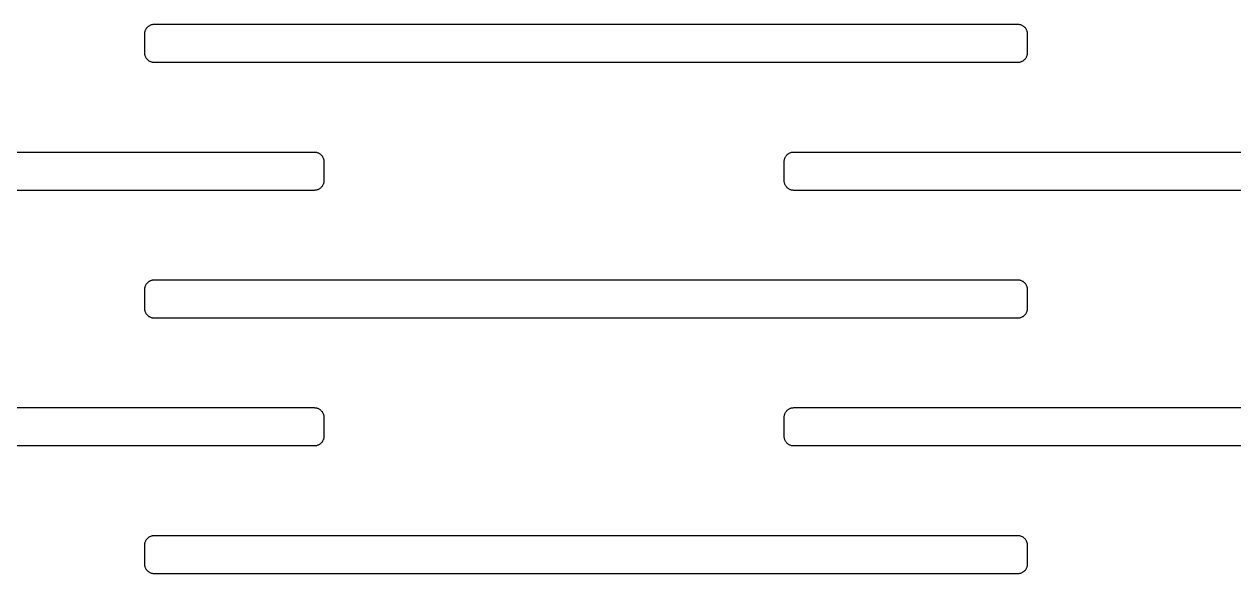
# Model space of a CAD drawing. Header units: metres. Extents: x -156 to 156, y -163 to 163.
# Drawn here: x -39.07 to -1.24, y -81.3 to -64.1 of the extents above; entities that cross this region are included whole.
import ezdxf

# ---------------------------------------------------------------- set-up
doc = ezdxf.new("R2010")
doc.units = ezdxf.units.M

msp = doc.modelspace()

# ---------------------------------------------------------------- linework, layer by layer
for p, q in [((-35.2906, -64.3254), (-35.2853, -64.3073)), ((-35.2853, -64.3073), (-35.2789, -64.2896)), ((-35.2789, -64.2896), (-35.2714, -64.2723)), ((-35.2714, -64.2723), (-35.2629, -64.2555)), ((-35.2629, -64.2555), (-35.2533, -64.2392)), ((-35.2533, -64.2392), (-35.2427, -64.2237)), ((-35.2427, -64.2237), (-35.2312, -64.2088)), ((-35.2312, -64.2088), (-35.2187, -64.1946)), ((-35.2187, -64.1946), (-35.2054, -64.1813)), ((-35.2054, -64.1813), (-35.1912, -64.1688)), ((-35.1912, -64.1688), (-35.1763, -64.1573)), ((-35.1763, -64.1573), (-35.1607, -64.1467)), ((-35.1607, -64.1467), (-35.1445, -64.1371)), ((-35.1445, -64.1371), (-35.1277, -64.1286)), ((-35.1277, -64.1286), (-35.1104, -64.1211)), ((-35.1104, -64.1211), (-35.0927, -64.1147)), ((-35.0927, -64.1147), (-35.0746, -64.1094)), ((-35.0746, -64.1094), (-35.0562, -64.1053)), ((-35.0562, -64.1053), (-35.0376, -64.1024)), ((-35.0376, -64.1024), (-35.0188, -64.1006)), ((-35.0188, -64.1006), (-35, -64.1)), ((-35, -64.1), (-8, -64.1)), ((-8, -64.1), (-7.98116, -64.1006)), ((-7.98116, -64.1006), (-7.96239, -64.1024)), ((-7.96239, -64.1024), (-7.94377, -64.1053)), ((-7.94377, -64.1053), (-7.92538, -64.1094)), ((-7.92538, -64.1094), (-7.90729, -64.1147)), ((-7.90729, -64.1147), (-7.88956, -64.1211)), ((-7.88956, -64.1211), (-7.87225, -64.1286)), ((-7.87225, -64.1286), (-7.85547, -64.1371)), ((-7.85547, -64.1371), (-7.83925, -64.1467)), ((-7.83925, -64.1467), (-7.82365, -64.1573)), ((-7.82365, -64.1573), (-7.80876, -64.1688)), ((-7.80876, -64.1688), (-7.79463, -64.1813)), ((-7.79463, -64.1813), (-7.7813, -64.1946)), ((-7.7813, -64.1946), (-7.76884, -64.2088)), ((-7.76884, -64.2088), (-7.75729, -64.2237)), ((-7.75729, -64.2237), (-7.74669, -64.2392)), ((-7.74669, -64.2392), (-7.73711, -64.2555)), ((-7.73711, -64.2555), (-7.72855, -64.2723)), ((-7.72855, -64.2723), (-7.72105, -64.2896)), ((-7.72105, -64.2896), (-7.71468, -64.3073)), ((-7.71468, -64.3073), (-7.70941, -64.3254)), ((-35.3, -64.4), (-35.2994, -64.3812)), ((-35.3, -65), (-35.3, -64.4)), ((-35.2994, -64.3812), (-35.2976, -64.3624)), ((-35.2976, -64.3624), (-35.2947, -64.3438)), ((-35.2947, -64.3438), (-35.2906, -64.3254)), ((-7.70941, -64.3254), (-7.70531, -64.3438)), ((-7.70531, -64.3438), (-7.70236, -64.3624)), ((-7.70236, -64.3624), (-7.70059, -64.3812)), ((-7.70059, -64.3812), (-7.7, -64.4)), ((-7.7, -64.4), (-7.7, -65)), ((-35.2994, -65.0188), (-35.3, -65)), ((-35.2976, -65.0376), (-35.2994, -65.0188)), ((-35.2947, -65.0562), (-35.2976, -65.0376)), ((-35.2906, -65.0746), (-35.2947, -65.0562)), ((-35.2853, -65.0927), (-35.2906, -65.0746)), ((-7.70941, -65.0746), (-7.71468, -65.0927)), ((-7.70531, -65.0562), (-7.70941, -65.0746)), ((-7.70236, -65.0376), (-7.70531, -65.0562)), ((-7.70059, -65.0188), (-7.70236, -65.0376)), ((-7.7, -65), (-7.70059, -65.0188)), ((-35.2789, -65.1104), (-35.2853, -65.0927)), ((-35.2714, -65.1277), (-35.2789, -65.1104)), ((-35.2629, -65.1445), (-35.2714, -65.1277)), ((-35.2533, -65.1608), (-35.2629, -65.1445)), ((-35.2427, -65.1763), (-35.2533, -65.1608)), ((-35.2312, -65.1912), (-35.2427, -65.1763)), ((-35.2187, -65.2054), (-35.2312, -65.1912)), ((-35.2054, -65.2187), (-35.2187, -65.2054)), ((-35.1912, -65.2312), (-35.2054, -65.2187)), ((-35.1763, -65.2427), (-35.1912, -65.2312)), ((-35.1607, -65.2533), (-35.1763, -65.2427)), ((-35.1445, -65.2629), (-35.1607, -65.2533)), ((-35.1277, -65.2714), (-35.1445, -65.2629)), ((-35.1104, -65.2789), (-35.1277, -65.2714)), ((-35.0927, -65.2853), (-35.1104, -65.2789)), ((-35.0746, -65.2906), (-35.0927, -65.2853)), ((-35.0562, -65.2947), (-35.0746, -65.2906)), ((-35.0376, -65.2976), (-35.0562, -65.2947)), ((-35.0188, -65.2994), (-35.0376, -65.2976)), ((-35, -65.3), (-35.0188, -65.2994)), ((-8, -65.3), (-35, -65.3)), ((-7.98116, -65.2994), (-8, -65.3)), ((-7.96239, -65.2976), (-7.98116, -65.2994)), ((-7.94377, -65.2947), (-7.96239, -65.2976)), ((-7.92538, -65.2906), (-7.94377, -65.2947)), ((-7.90729, -65.2853), (-7.92538, -65.2906)), ((-7.88956, -65.2789), (-7.90729, -65.2853)), ((-7.87225, -65.2714), (-7.88956, -65.2789)), ((-7.85547, -65.2629), (-7.87225, -65.2714)), ((-7.83925, -65.2533), (-7.85547, -65.2629)), ((-7.82365, -65.2427), (-7.83925, -65.2533)), ((-7.80876, -65.2312), (-7.82365, -65.2427)), ((-7.79463, -65.2187), (-7.80876, -65.2312)), ((-7.7813, -65.2054), (-7.79463, -65.2187)), ((-7.76884, -65.1912), (-7.7813, -65.2054)), ((-7.75729, -65.1763), (-7.76884, -65.1912)), ((-7.74669, -65.1608), (-7.75729, -65.1763)), ((-7.73711, -65.1445), (-7.74669, -65.1608)), ((-7.72855, -65.1277), (-7.73711, -65.1445)), ((-7.72105, -65.1104), (-7.72855, -65.1277)), ((-7.71468, -65.0927), (-7.72105, -65.1104)), ((-57, -68.1), (-30, -68.1)), ((-30, -68.1), (-29.9812, -68.1006)), ((-29.9812, -68.1006), (-29.9624, -68.1024)), ((-15.0376, -68.1024), (-15.0188, -68.1006)), ((-15.0188, -68.1006), (-15, -68.1)), ((-15, -68.1), (15, -68.1)), ((-29.9624, -68.1024), (-29.9438, -68.1053)), ((-29.9438, -68.1053), (-29.9254, -68.1094)), ((-29.9254, -68.1094), (-29.9073, -68.1147)), ((-29.9073, -68.1147), (-29.8896, -68.1211)), ((-29.8896, -68.1211), (-29.8723, -68.1286)), ((-29.8723, -68.1286), (-29.8555, -68.1371)), ((-29.8555, -68.1371), (-29.8392, -68.1467)), ((-29.8392, -68.1467), (-29.8237, -68.1573)), ((-29.8237, -68.1573), (-29.8088, -68.1688)), ((-29.8088, -68.1688), (-29.7946, -68.1813)), ((-29.7946, -68.1813), (-29.7813, -68.1946)), ((-29.7813, -68.1946), (-29.7688, -68.2088)), ((-29.7688, -68.2088), (-29.7573, -68.2237)), ((-29.7573, -68.2237), (-29.7467, -68.2392)), ((-29.7467, -68.2392), (-29.7371, -68.2555)), ((-29.7371, -68.2555), (-29.7285, -68.2723)), ((-29.7285, -68.2723), (-29.7211, -68.2896)), ((-29.7211, -68.2896), (-29.7147, -68.3073)), ((-29.7147, -68.3073), (-29.7094, -68.3254)), ((-29.7094, -68.3254), (-29.7053, -68.3438)), ((-29.7053, -68.3438), (-29.7024, -68.3624)), ((-29.7024, -68.3624), (-29.7006, -68.3812)), ((-29.7006, -68.3812), (-29.7, -68.4)), ((-29.7, -68.4), (-29.7, -69)), ((-15.3, -68.4), (-15.2994, -68.3812)), ((-15.3, -69), (-15.3, -68.4)), ((-15.2994, -68.3812), (-15.2976, -68.3624)), ((-15.2976, -68.3624), (-15.2947, -68.3438)), ((-15.2947, -68.3438), (-15.2906, -68.3254)), ((-15.2906, -68.3254), (-15.2853, -68.3073)), ((-15.2853, -68.3073), (-15.2789, -68.2896)), ((-15.2789, -68.2896), (-15.2714, -68.2723)), ((-15.2714, -68.2723), (-15.2629, -68.2555)), ((-15.2629, -68.2555), (-15.2533, -68.2392)), ((-15.2533, -68.2392), (-15.2427, -68.2237)), ((-15.2427, -68.2237), (-15.2311, -68.2088)), ((-15.2311, -68.2088), (-15.2187, -68.1946)), ((-15.2187, -68.1946), (-15.2054, -68.1813)), ((-15.2054, -68.1813), (-15.1912, -68.1688)), ((-15.1912, -68.1688), (-15.1763, -68.1573)), ((-15.1763, -68.1573), (-15.1607, -68.1467)), ((-15.1607, -68.1467), (-15.1445, -68.1371)), ((-15.1445, -68.1371), (-15.1277, -68.1286)), ((-15.1277, -68.1286), (-15.1104, -68.1211)), ((-15.1104, -68.1211), (-15.0927, -68.1147)), ((-15.0927, -68.1147), (-15.0746, -68.1094)), ((-15.0746, -68.1094), (-15.0562, -68.1053)), ((-15.0562, -68.1053), (-15.0376, -68.1024)), ((-29.8088, -69.2312), (-29.8237, -69.2427)), ((-29.7946, -69.2187), (-29.8088, -69.2312)), ((-29.7813, -69.2054), (-29.7946, -69.2187)), ((-29.7688, -69.1912), (-29.7813, -69.2054)), ((-29.7573, -69.1763), (-29.7688, -69.1912)), ((-29.7467, -69.1608), (-29.7573, -69.1763)), ((-29.7371, -69.1445), (-29.7467, -69.1608)), ((-29.7285, -69.1277), (-29.7371, -69.1445)), ((-29.7211, -69.1104), (-29.7285, -69.1277)), ((-29.7147, -69.0927), (-29.7211, -69.1104)), ((-29.7094, -69.0746), (-29.7147, -69.0927)), ((-29.7053, -69.0562), (-29.7094, -69.0746)), ((-29.7024, -69.0376), (-29.7053, -69.0562)), ((-29.7006, -69.0188), (-29.7024, -69.0376)), ((-29.7, -69), (-29.7006, -69.0188)), ((-15.2994, -69.0188), (-15.3, -69)), ((-15.2976, -69.0376), (-15.2994, -69.0188)), ((-15.2947, -69.0562), (-15.2976, -69.0376)), ((-15.2906, -69.0746), (-15.2947, -69.0562)), ((-15.2853, -69.0927), (-15.2906, -69.0746)), ((-15.2789, -69.1104), (-15.2853, -69.0927)), ((-15.2714, -69.1277), (-15.2789, -69.1104)), ((-15.2629, -69.1445), (-15.2714, -69.1277)), ((-15.2533, -69.1608), (-15.2629, -69.1445)), ((-15.2427, -69.1763), (-15.2533, -69.1608)), ((-15.2311, -69.1912), (-15.2427, -69.1763)), ((-15.2187, -69.2054), (-15.2311, -69.1912)), ((-15.2054, -69.2187), (-15.2187, -69.2054)), ((-15.1912, -69.2312), (-15.2054, -69.2187)), ((-15.1763, -69.2427), (-15.1912, -69.2312)), ((-30, -69.3), (-57, -69.3)), ((-29.9812, -69.2994), (-30, -69.3)), ((-29.9624, -69.2976), (-29.9812, -69.2994)), ((-29.9438, -69.2947), (-29.9624, -69.2976)), ((-29.9254, -69.2906), (-29.9438, -69.2947)), ((-29.9073, -69.2853), (-29.9254, -69.2906)), ((-29.8896, -69.2789), (-29.9073, -69.2853)), ((-29.8723, -69.2714), (-29.8896, -69.2789)), ((-29.8555, -69.2629), (-29.8723, -69.2714)), ((-29.8392, -69.2533), (-29.8555, -69.2629)), ((-29.8237, -69.2427), (-29.8392, -69.2533)), ((-15.1607, -69.2533), (-15.1763, -69.2427)), ((-15.1445, -69.2629), (-15.1607, -69.2533)), ((-15.1277, -69.2714), (-15.1445, -69.2629)), ((-15.1104, -69.2789), (-15.1277, -69.2714)), ((-15.0927, -69.2853), (-15.1104, -69.2789)), ((-15.0746, -69.2906), (-15.0927, -69.2853)), ((-15.0562, -69.2947), (-15.0746, -69.2906)), ((-15.0376, -69.2976), (-15.0562, -69.2947)), ((-15.0188, -69.2994), (-15.0376, -69.2976)), ((-15, -69.3), (-15.0188, -69.2994)), ((15, -69.3), (-15, -69.3)), ((-35.2714, -72.2723), (-35.2629, -72.2555)), ((-35.2629, -72.2555), (-35.2533, -72.2392)), ((-35.2533, -72.2392), (-35.2427, -72.2237)), ((-35.2427, -72.2237), (-35.2312, -72.2088)), ((-35.2312, -72.2088), (-35.2187, -72.1946)), ((-35.2187, -72.1946), (-35.2054, -72.1813)), ((-35.2054, -72.1813), (-35.1912, -72.1688)), ((-35.1912, -72.1688), (-35.1763, -72.1573)), ((-35.1763, -72.1573), (-35.1607, -72.1467)), ((-35.1607, -72.1467), (-35.1445, -72.1371)), ((-35.1445, -72.1371), (-35.1277, -72.1286)), ((-35.1277, -72.1286), (-35.1104, -72.1211)), ((-35.1104, -72.1211), (-35.0927, -72.1147)), ((-35.0927, -72.1147), (-35.0746, -72.1094)), ((-35.0746, -72.1094), (-35.0562, -72.1053)), ((-35.0562, -72.1053), (-35.0376, -72.1024)), ((-35.0376, -72.1024), (-35.0188, -72.1006)), ((-35.0188, -72.1006), (-35, -72.1)), ((-35, -72.1), (-8, -72.1)), ((-8, -72.1), (-7.98116, -72.1006)), ((-7.98116, -72.1006), (-7.96239, -72.1024)), ((-7.96239, -72.1024), (-7.94377, -72.1053)), ((-7.94377, -72.1053), (-7.92538, -72.1094)), ((-7.92538, -72.1094), (-7.90729, -72.1147)), ((-7.90729, -72.1147), (-7.88956, -72.1211)), ((-7.88956, -72.1211), (-7.87225, -72.1286)), ((-7.87225, -72.1286), (-7.85547, -72.1371)), ((-7.85547, -72.1371), (-7.83925, -72.1467)), ((-7.83925, -72.1467), (-7.82365, -72.1573)), ((-7.82365, -72.1573), (-7.80876, -72.1688)), ((-7.80876, -72.1688), (-7.79463, -72.1813)), ((-7.79463, -72.1813), (-7.7813, -72.1946)), ((-7.7813, -72.1946), (-7.76884, -72.2088)), ((-7.76884, -72.2088), (-7.75729, -72.2237)), ((-7.75729, -72.2237), (-7.74669, -72.2392)), ((-7.74669, -72.2392), (-7.73711, -72.2555)), ((-7.73711, -72.2555), (-7.72855, -72.2723)), ((-35.3, -72.4), (-35.2994, -72.3812)), ((-35.3, -73), (-35.3, -72.4)), ((-35.2994, -72.3812), (-35.2976, -72.3624)), ((-35.2976, -72.3624), (-35.2947, -72.3438)), ((-35.2947, -72.3438), (-35.2906, -72.3254)), ((-35.2906, -72.3254), (-35.2853, -72.3073)), ((-35.2853, -72.3073), (-35.2789, -72.2896)), ((-35.2789, -72.2896), (-35.2714, -72.2723)), ((-7.72855, -72.2723), (-7.72105, -72.2896)), ((-7.72105, -72.2896), (-7.71468, -72.3073)), ((-7.71468, -72.3073), (-7.70941, -72.3254)), ((-7.70941, -72.3254), (-7.70531, -72.3438)), ((-7.70531, -72.3438), (-7.70236, -72.3624)), ((-7.70236, -72.3624), (-7.70059, -72.3812)), ((-7.70059, -72.3812), (-7.7, -72.4)), ((-7.7, -72.4), (-7.7, -73)), ((-35.2994, -73.0188), (-35.3, -73)), ((-35.2976, -73.0376), (-35.2994, -73.0188)), ((-7.70059, -73.0188), (-7.70236, -73.0376)), ((-7.7, -73), (-7.70059, -73.0188)), ((-35.2947, -73.0562), (-35.2976, -73.0376)), ((-35.2906, -73.0746), (-35.2947, -73.0562)), ((-35.2853, -73.0927), (-35.2906, -73.0746)), ((-35.2789, -73.1104), (-35.2853, -73.0927)), ((-35.2714, -73.1277), (-35.2789, -73.1104)), ((-35.2629, -73.1445), (-35.2714, -73.1277)), ((-35.2533, -73.1608), (-35.2629, -73.1445)), ((-35.2427, -73.1763), (-35.2533, -73.1608)), ((-35.2312, -73.1912), (-35.2427, -73.1763)), ((-35.2187, -73.2054), (-35.2312, -73.1912)), ((-35.2054, -73.2187), (-35.2187, -73.2054)), ((-35.1912, -73.2312), (-35.2054, -73.2187)), ((-35.1763, -73.2427), (-35.1912, -73.2312)), ((-35.1607, -73.2533), (-35.1763, -73.2427)), ((-35.1445, -73.2629), (-35.1607, -73.2533)), ((-35.1277, -73.2714), (-35.1445, -73.2629)), ((-35.1104, -73.2789), (-35.1277, -73.2714)), ((-35.0927, -73.2853), (-35.1104, -73.2789)), ((-35.0746, -73.2906), (-35.0927, -73.2853)), ((-35.0562, -73.2947), (-35.0746, -73.2906)), ((-35.0376, -73.2976), (-35.0562, -73.2947)), ((-35.0188, -73.2994), (-35.0376, -73.2976)), ((-35, -73.3), (-35.0188, -73.2994)), ((-8, -73.3), (-35, -73.3)), ((-7.98116, -73.2994), (-8, -73.3)), ((-7.96239, -73.2976), (-7.98116, -73.2994)), ((-7.94377, -73.2947), (-7.96239, -73.2976)), ((-7.92538, -73.2906), (-7.94377, -73.2947)), ((-7.90729, -73.2853), (-7.92538, -73.2906)), ((-7.88956, -73.2789), (-7.90729, -73.2853)), ((-7.87225, -73.2714), (-7.88956, -73.2789)), ((-7.85547, -73.2629), (-7.87225, -73.2714)), ((-7.83925, -73.2533), (-7.85547, -73.2629)), ((-7.82365, -73.2427), (-7.83925, -73.2533)), ((-7.80876, -73.2312), (-7.82365, -73.2427)), ((-7.79463, -73.2187), (-7.80876, -73.2312)), ((-7.7813, -73.2054), (-7.79463, -73.2187)), ((-7.76884, -73.1912), (-7.7813, -73.2054)), ((-7.75729, -73.1763), (-7.76884, -73.1912)), ((-7.74669, -73.1608), (-7.75729, -73.1763)), ((-7.73711, -73.1445), (-7.74669, -73.1608)), ((-7.72855, -73.1277), (-7.73711, -73.1445)), ((-7.72105, -73.1104), (-7.72855, -73.1277)), ((-7.71468, -73.0927), (-7.72105, -73.1104)), ((-7.70941, -73.0746), (-7.71468, -73.0927)), ((-7.70531, -73.0562), (-7.70941, -73.0746)), ((-7.70236, -73.0376), (-7.70531, -73.0562)), ((-57, -76.1), (-30, -76.1)), ((-30, -76.1), (-29.9812, -76.1006)), ((-29.9812, -76.1006), (-29.9624, -76.1024)), ((-29.9624, -76.1024), (-29.9438, -76.1053)), ((-29.9438, -76.1053), (-29.9254, -76.1094)), ((-29.9254, -76.1094), (-29.9073, -76.1147)), ((-29.9073, -76.1147), (-29.8896, -76.1211)), ((-29.8896, -76.1211), (-29.8723, -76.1286)), ((-29.8723, -76.1286), (-29.8555, -76.1371)), ((-29.8555, -76.1371), (-29.8392, -76.1467)), ((-29.8392, -76.1467), (-29.8237, -76.1573)), ((-29.8237, -76.1573), (-29.8088, -76.1688)), ((-29.8088, -76.1688), (-29.7946, -76.1813)), ((-29.7946, -76.1813), (-29.7813, -76.1946)), ((-29.7813, -76.1946), (-29.7688, -76.2088)), ((-29.7688, -76.2088), (-29.7573, -76.2237)), ((-29.7573, -76.2237), (-29.7467, -76.2392)), ((-29.7467, -76.2392), (-29.7371, -76.2555)), ((-29.7371, -76.2555), (-29.7285, -76.2723)), ((-29.7285, -76.2723), (-29.7211, -76.2896)), ((-29.7211, -76.2896), (-29.7147, -76.3073)), ((-29.7147, -76.3073), (-29.7094, -76.3254)), ((-29.7094, -76.3254), (-29.7053, -76.3438)), ((-29.7053, -76.3438), (-29.7024, -76.3624)), ((-29.7024, -76.3624), (-29.7006, -76.3812)), ((-29.7006, -76.3812), (-29.7, -76.4)), ((-29.7, -76.4), (-29.7, -77)), ((-15.3, -76.4), (-15.2994, -76.3812)), ((-15.3, -77), (-15.3, -76.4)), ((-15.2994, -76.3812), (-15.2976, -76.3624)), ((-15.2976, -76.3624), (-15.2947, -76.3438)), ((-15.2947, -76.3438), (-15.2906, -76.3254)), ((-15.2906, -76.3254), (-15.2853, -76.3073)), ((-15.2853, -76.3073), (-15.2789, -76.2896)), ((-15.2789, -76.2896), (-15.2714, -76.2723)), ((-15.2714, -76.2723), (-15.2629, -76.2555)), ((-15.2629, -76.2555), (-15.2533, -76.2392)), ((-15.2533, -76.2392), (-15.2427, -76.2237)), ((-15.2427, -76.2237), (-15.2311, -76.2088)), ((-15.2311, -76.2088), (-15.2187, -76.1946)), ((-15.2187, -76.1946), (-15.2054, -76.1813)), ((-15.2054, -76.1813), (-15.1912, -76.1688)), ((-15.1912, -76.1688), (-15.1763, -76.1573)), ((-15.1763, -76.1573), (-15.1607, -76.1467)), ((-15.1607, -76.1467), (-15.1445, -76.1371)), ((-15.1445, -76.1371), (-15.1277, -76.1286)), ((-15.1277, -76.1286), (-15.1104, -76.1211)), ((-15.1104, -76.1211), (-15.0927, -76.1147)), ((-15.0927, -76.1147), (-15.0746, -76.1094)), ((-15.0746, -76.1094), (-15.0562, -76.1053)), ((-15.0562, -76.1053), (-15.0376, -76.1024)), ((-15.0376, -76.1024), (-15.0188, -76.1006)), ((-15.0188, -76.1006), (-15, -76.1)), ((-15, -76.1), (15, -76.1)), ((-29.7573, -77.1763), (-29.7688, -77.1912)), ((-29.7467, -77.1608), (-29.7573, -77.1763)), ((-29.7371, -77.1445), (-29.7467, -77.1608)), ((-29.7285, -77.1277), (-29.7371, -77.1445)), ((-29.7211, -77.1104), (-29.7285, -77.1277)), ((-29.7147, -77.0927), (-29.7211, -77.1104)), ((-29.7094, -77.0746), (-29.7147, -77.0927)), ((-29.7053, -77.0562), (-29.7094, -77.0746)), ((-29.7024, -77.0376), (-29.7053, -77.0562)), ((-29.7006, -77.0188), (-29.7024, -77.0376)), ((-29.7, -77), (-29.7006, -77.0188)), ((-15.2994, -77.0188), (-15.3, -77)), ((-15.2976, -77.0376), (-15.2994, -77.0188)), ((-15.2947, -77.0562), (-15.2976, -77.0376)), ((-15.2906, -77.0746), (-15.2947, -77.0562)), ((-15.2853, -77.0927), (-15.2906, -77.0746)), ((-15.2789, -77.1104), (-15.2853, -77.0927)), ((-15.2714, -77.1277), (-15.2789, -77.1104)), ((-15.2629, -77.1445), (-15.2714, -77.1277)), ((-15.2533, -77.1608), (-15.2629, -77.1445)), ((-15.2427, -77.1763), (-15.2533, -77.1608)), ((-15.2311, -77.1912), (-15.2427, -77.1763)), ((-30, -77.3), (-57, -77.3)), ((-29.9812, -77.2994), (-30, -77.3)), ((-29.9624, -77.2976), (-29.9812, -77.2994)), ((-29.9438, -77.2947), (-29.9624, -77.2976)), ((-29.9254, -77.2906), (-29.9438, -77.2947)), ((-29.9073, -77.2853), (-29.9254, -77.2906)), ((-29.8896, -77.2789), (-29.9073, -77.2853)), ((-29.8723, -77.2714), (-29.8896, -77.2789)), ((-29.8555, -77.2629), (-29.8723, -77.2714)), ((-29.8392, -77.2533), (-29.8555, -77.2629)), ((-29.8237, -77.2427), (-29.8392, -77.2533)), ((-29.8088, -77.2312), (-29.8237, -77.2427)), ((-29.7946, -77.2187), (-29.8088, -77.2312)), ((-29.7813, -77.2054), (-29.7946, -77.2187)), ((-29.7688, -77.1912), (-29.7813, -77.2054)), ((-15.2187, -77.2054), (-15.2311, -77.1912)), ((-15.2054, -77.2187), (-15.2187, -77.2054)), ((-15.1912, -77.2312), (-15.2054, -77.2187)), ((-15.1763, -77.2427), (-15.1912, -77.2312)), ((-15.1607, -77.2533), (-15.1763, -77.2427)), ((-15.1445, -77.2629), (-15.1607, -77.2533)), ((-15.1277, -77.2714), (-15.1445, -77.2629)), ((-15.1104, -77.2789), (-15.1277, -77.2714)), ((-15.0927, -77.2853), (-15.1104, -77.2789)), ((-15.0746, -77.2906), (-15.0927, -77.2853)), ((-15.0562, -77.2947), (-15.0746, -77.2906)), ((-15.0376, -77.2976), (-15.0562, -77.2947)), ((-15.0188, -77.2994), (-15.0376, -77.2976)), ((-15, -77.3), (-15.0188, -77.2994)), ((15, -77.3), (-15, -77.3)), ((-35.2312, -80.2088), (-35.2187, -80.1946)), ((-35.2187, -80.1946), (-35.2054, -80.1813)), ((-35.2054, -80.1813), (-35.1912, -80.1688)), ((-35.1912, -80.1688), (-35.1763, -80.1573)), ((-35.1763, -80.1573), (-35.1607, -80.1467)), ((-35.1607, -80.1467), (-35.1445, -80.1371)), ((-35.1445, -80.1371), (-35.1277, -80.1286)), ((-35.1277, -80.1286), (-35.1104, -80.1211)), ((-35.1104, -80.1211), (-35.0927, -80.1147)), ((-35.0927, -80.1147), (-35.0746, -80.1094)), ((-35.0746, -80.1094), (-35.0562, -80.1053)), ((-35.0562, -80.1053), (-35.0376, -80.1024)), ((-35.0376, -80.1024), (-35.0188, -80.1006)), ((-35.0188, -80.1006), (-35, -80.1)), ((-35, -80.1), (-8, -80.1)), ((-8, -80.1), (-7.98116, -80.1006)), ((-7.98116, -80.1006), (-7.96239, -80.1024)), ((-7.96239, -80.1024), (-7.94377, -80.1053)), ((-7.94377, -80.1053), (-7.92538, -80.1094)), ((-7.92538, -80.1094), (-7.90729, -80.1147)), ((-7.90729, -80.1147), (-7.88956, -80.1211)), ((-7.88956, -80.1211), (-7.87225, -80.1286)), ((-7.87225, -80.1286), (-7.85547, -80.1371)), ((-7.85547, -80.1371), (-7.83925, -80.1467)), ((-7.83925, -80.1467), (-7.82365, -80.1573)), ((-7.82365, -80.1573), (-7.80876, -80.1688)), ((-7.80876, -80.1688), (-7.79463, -80.1813)), ((-7.79463, -80.1813), (-7.7813, -80.1946)), ((-7.7813, -80.1946), (-7.76884, -80.2088)), ((-35.3, -80.4), (-35.2994, -80.3812)), ((-35.3, -81), (-35.3, -80.4)), ((-35.2994, -80.3812), (-35.2976, -80.3624)), ((-35.2976, -80.3624), (-35.2947, -80.3438)), ((-35.2947, -80.3438), (-35.2906, -80.3254)), ((-35.2906, -80.3254), (-35.2853, -80.3073)), ((-35.2853, -80.3073), (-35.2789, -80.2896)), ((-35.2789, -80.2896), (-35.2714, -80.2723)), ((-35.2714, -80.2723), (-35.2629, -80.2555)), ((-35.2629, -80.2555), (-35.2533, -80.2392)), ((-35.2533, -80.2392), (-35.2427, -80.2237)), ((-35.2427, -80.2237), (-35.2312, -80.2088)), ((-7.76884, -80.2088), (-7.75729, -80.2237)), ((-7.75729, -80.2237), (-7.74669, -80.2392)), ((-7.74669, -80.2392), (-7.73711, -80.2555)), ((-7.73711, -80.2555), (-7.72855, -80.2723)), ((-7.72855, -80.2723), (-7.72105, -80.2896)), ((-7.72105, -80.2896), (-7.71468, -80.3073)), ((-7.71468, -80.3073), (-7.70941, -80.3254)), ((-7.70941, -80.3254), (-7.70531, -80.3438)), ((-7.70531, -80.3438), (-7.70236, -80.3624)), ((-7.70236, -80.3624), (-7.70059, -80.3812)), ((-7.70059, -80.3812), (-7.7, -80.4)), ((-7.7, -80.4), (-7.7, -81)), ((-35.2994, -81.0188), (-35.3, -81)), ((-35.2976, -81.0376), (-35.2994, -81.0188)), ((-35.2947, -81.0562), (-35.2976, -81.0376)), ((-35.2906, -81.0746), (-35.2947, -81.0562)), ((-35.2853, -81.0927), (-35.2906, -81.0746)), ((-35.2789, -81.1104), (-35.2853, -81.0927)), ((-35.2714, -81.1277), (-35.2789, -81.1104)), ((-35.2629, -81.1445), (-35.2714, -81.1277)), ((-35.2533, -81.1608), (-35.2629, -81.1445)), ((-35.2427, -81.1763), (-35.2533, -81.1608)), ((-35.2312, -81.1912), (-35.2427, -81.1763)), ((-35.2187, -81.2054), (-35.2312, -81.1912)), ((-35.2054, -81.2187), (-35.2187, -81.2054)), ((-35.1912, -81.2312), (-35.2054, -81.2187)), ((-35.1763, -81.2427), (-35.1912, -81.2312)), ((-35.1607, -81.2533), (-35.1763, -81.2427)), ((-35.1445, -81.2629), (-35.1607, -81.2533)), ((-35.1277, -81.2714), (-35.1445, -81.2629)), ((-35.1104, -81.2789), (-35.1277, -81.2714)), ((-35.0927, -81.2853), (-35.1104, -81.2789)), ((-35.0746, -81.2906), (-35.0927, -81.2853)), ((-35.0562, -81.2947), (-35.0746, -81.2906)), ((-35.0376, -81.2976), (-35.0562, -81.2947)), ((-35.0188, -81.2994), (-35.0376, -81.2976)), ((-35, -81.3), (-35.0188, -81.2994)), ((-8, -81.3), (-35, -81.3)), ((-7.98116, -81.2994), (-8, -81.3)), ((-7.96239, -81.2976), (-7.98116, -81.2994)), ((-7.94377, -81.2947), (-7.96239, -81.2976)), ((-7.92538, -81.2906), (-7.94377, -81.2947)), ((-7.90729, -81.2853), (-7.92538, -81.2906)), ((-7.88956, -81.2789), (-7.90729, -81.2853)), ((-7.87225, -81.2714), (-7.88956, -81.2789)), ((-7.85547, -81.2629), (-7.87225, -81.2714)), ((-7.83925, -81.2533), (-7.85547, -81.2629)), ((-7.82365, -81.2427), (-7.83925, -81.2533)), ((-7.80876, -81.2312), (-7.82365, -81.2427)), ((-7.79463, -81.2187), (-7.80876, -81.2312)), ((-7.7813, -81.2054), (-7.79463, -81.2187)), ((-7.76884, -81.1912), (-7.7813, -81.2054)), ((-7.75729, -81.1763), (-7.76884, -81.1912)), ((-7.74669, -81.1608), (-7.75729, -81.1763)), ((-7.73711, -81.1445), (-7.74669, -81.1608)), ((-7.72855, -81.1277), (-7.73711, -81.1445)), ((-7.72105, -81.1104), (-7.72855, -81.1277)), ((-7.71468, -81.0927), (-7.72105, -81.1104)), ((-7.70941, -81.0746), (-7.71468, -81.0927)), ((-7.70531, -81.0562), (-7.70941, -81.0746)), ((-7.70236, -81.0376), (-7.70531, -81.0562)), ((-7.70059, -81.0188), (-7.70236, -81.0376)), ((-7.7, -81), (-7.70059, -81.0188))]:
    msp.add_line(p, q)

doc.saveas('drawing.dxf')
